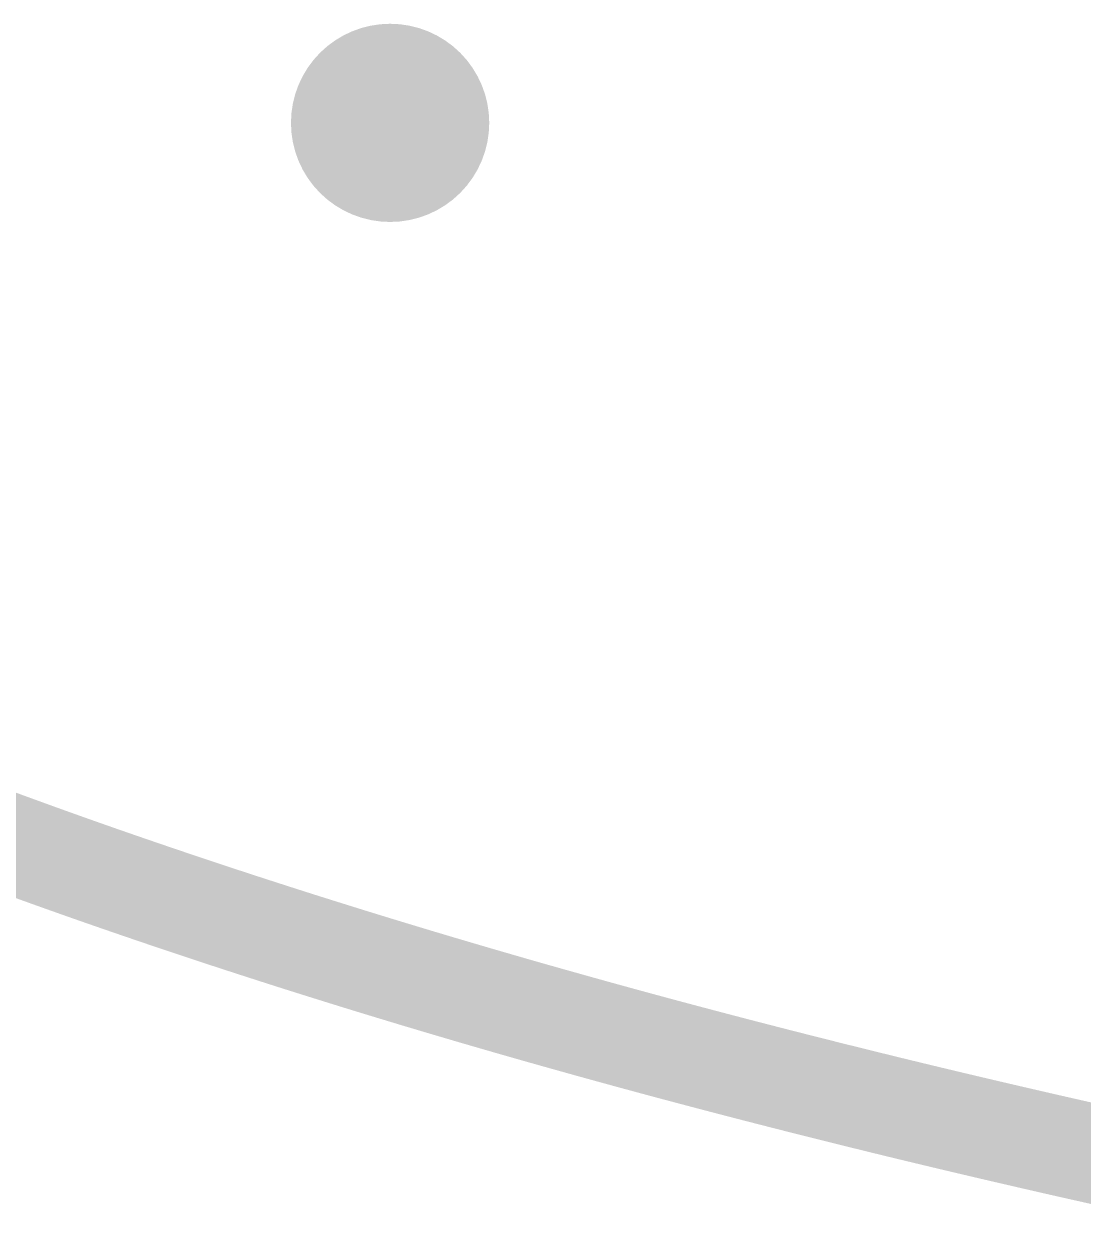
# Model space of a CAD drawing. Extents: x -0.1 to 60.3, y -0.2 to 22.2.
# Drawn here: x 4.222 to 8.496, y 1.403 to 6.2 of the extents above; entities that cross this region are included whole.
import ezdxf

# ---------------------------------------------------------------- set-up
doc = ezdxf.new("R2010")
doc.units = 0
doc.layers.add('18', color=82, linetype='CONTINUOUS')
doc.layers.add('20', color=7, linetype='CONTINUOUS')

# ---------------------------------------------------------------- blocks, each defined once
blk = doc.blocks.new('ROUNDV')
at = {"const_width": 0.5}
blk.add_lwpolyline([(0, -0.25, 1), (0, 0.25, 1), (0, -0.25)], format="xyb", dxfattribs=at)

msp = doc.modelspace()

# ---------------------------------------------------------------- linework, layer by layer
at = {"layer": '20', "const_width": 0.4}
for points in [[(4.0657, 2.9295), (3.988, 2.9585)], [(4.1435, 2.9007), (4.0657, 2.9295)], [(4.2214, 2.8723), (4.1435, 2.9007)], [(4.2994, 2.844), (4.2214, 2.8723)], [(4.3775, 2.816), (4.2994, 2.844)], [(4.4556, 2.7883), (4.3775, 2.816)], [(4.5339, 2.7608), (4.4556, 2.7883)], [(4.6123, 2.7336), (4.5339, 2.7608)], [(4.6907, 2.7066), (4.6123, 2.7336)], [(4.7692, 2.6798), (4.6907, 2.7066)], [(4.8478, 2.6533), (4.7692, 2.6798)], [(4.9265, 2.6269), (4.8478, 2.6533)], [(5.0053, 2.6008), (4.9265, 2.6269)], [(5.0841, 2.5749), (5.0053, 2.6008)], [(5.163, 2.5493), (5.0841, 2.5749)], [(5.242, 2.5238), (5.163, 2.5493)], [(5.321, 2.4985), (5.242, 2.5238)], [(5.4002, 2.4735), (5.321, 2.4985)], [(5.4794, 2.4487), (5.4002, 2.4735)], [(5.5587, 2.424), (5.4794, 2.4487)], [(5.638, 2.3996), (5.5587, 2.424)], [(5.7175, 2.3754), (5.638, 2.3996)], [(5.797, 2.3513), (5.7175, 2.3754)], [(5.8765, 2.3275), (5.797, 2.3513)], [(5.9562, 2.3039), (5.8765, 2.3275)], [(6.0359, 2.2804), (5.9562, 2.3039)], [(6.1157, 2.2572), (6.0359, 2.2804)], [(6.1955, 2.2341), (6.1157, 2.2572)], [(6.2754, 2.2112), (6.1955, 2.2341)], [(6.3554, 2.1886), (6.2754, 2.2112)], [(6.4355, 2.1661), (6.3554, 2.1886)], [(6.5156, 2.1437), (6.4355, 2.1661)], [(6.5957, 2.1216), (6.5156, 2.1437)], [(6.676, 2.0996), (6.5957, 2.1216)], [(6.7563, 2.0778), (6.676, 2.0996)], [(6.8366, 2.0562), (6.7563, 2.0778)], [(6.9171, 2.0348), (6.8366, 2.0562)], [(6.9976, 2.0135), (6.9171, 2.0348)], [(7.0781, 1.9924), (6.9976, 2.0135)], [(7.1587, 1.9715), (7.0781, 1.9924)], [(7.2394, 1.9507), (7.1587, 1.9715)], [(7.3201, 1.9301), (7.2394, 1.9507)], [(7.4009, 1.9096), (7.3201, 1.9301)], [(7.4817, 1.8893), (7.4009, 1.9096)], [(7.5626, 1.8692), (7.4817, 1.8893)], [(7.6435, 1.8492), (7.5626, 1.8692)], [(7.7245, 1.8293), (7.6435, 1.8492)], [(7.8056, 1.8096), (7.7245, 1.8293)], [(7.8867, 1.7901), (7.8056, 1.8096)], [(7.9678, 1.7707), (7.8867, 1.7901)], [(8.049, 1.7515), (7.9678, 1.7707)], [(8.1302, 1.7324), (8.049, 1.7515)], [(8.2114, 1.7135), (8.1302, 1.7324)], [(8.2927, 1.6947), (8.2114, 1.7135)], [(8.374, 1.676), (8.2927, 1.6947)], [(8.4554, 1.6575), (8.374, 1.676)], [(8.5368, 1.6392), (8.4554, 1.6575)], [(8.6182, 1.621), (8.5368, 1.6392)], [(8.6996, 1.6029), (8.6182, 1.621)]]:
    msp.add_lwpolyline(points, dxfattribs=at)
at = {"layer": '20', "const_width": 0.2}
for points in [[(4.0307, 2.8358, 1), (4.1007, 3.0232)], [(4.1778, 2.9947, 1), (4.1092, 2.8068)], [(4.1088, 2.8069, 1), (4.1782, 2.9946)], [(4.2554, 2.9663, 1), (4.1874, 2.7782)], [(4.1871, 2.7783, 1), (4.2557, 2.9662)], [(4.3331, 2.9382, 1), (4.2657, 2.7499)], [(4.2654, 2.75, 1), (4.3334, 2.938)], [(4.411, 2.9103, 1), (4.344, 2.7218)], [(4.3438, 2.7219, 1), (4.4112, 2.9102)], [(4.4887, 2.8827, 1), (4.4225, 2.694)], [(4.4221, 2.6941, 1), (4.4891, 2.8826)], [(4.5667, 2.8553, 1), (4.5011, 2.6664)], [(4.5008, 2.6665, 1), (4.567, 2.8552)], [(4.6449, 2.8281, 1), (4.5797, 2.639)], [(4.5795, 2.6391, 1), (4.6451, 2.8281)], [(4.723, 2.8012, 1), (4.6584, 2.6119)], [(4.6581, 2.612, 1), (4.7233, 2.8011)], [(4.8012, 2.7746, 1), (4.7372, 2.5851)], [(4.7369, 2.5852, 1), (4.8015, 2.7745)], [(4.8795, 2.7481, 1), (4.8161, 2.5584)], [(4.8158, 2.5585, 1), (4.8798, 2.748)], [(4.958, 2.7219, 1), (4.895, 2.532)], [(4.8948, 2.5321, 1), (4.9582, 2.7218)], [(5.0365, 2.6958, 1), (4.9741, 2.5058)], [(4.9738, 2.5059, 1), (5.0368, 2.6958)], [(5.1151, 2.67, 1), (5.0531, 2.4799)], [(5.0529, 2.4799, 1), (5.1153, 2.6699)], [(5.1937, 2.6444, 1), (5.1323, 2.4541)], [(5.132, 2.4542, 1), (5.194, 2.6443)], [(5.2724, 2.619, 1), (5.2116, 2.4285)], [(5.2113, 2.4286, 1), (5.2727, 2.619)], [(5.3512, 2.5939, 1), (5.2908, 2.4032)], [(5.2906, 2.4033, 1), (5.3514, 2.5938)], [(5.4301, 2.5689, 1), (5.3703, 2.3781)], [(5.37, 2.3781, 1), (5.4304, 2.5688)], [(5.5091, 2.5441, 1), (5.4497, 2.3532)], [(5.4495, 2.3532, 1), (5.5093, 2.5441)], [(5.5881, 2.5196, 1), (5.5293, 2.3285)], [(5.529, 2.3285, 1), (5.5884, 2.5195)], [(5.6672, 2.4952, 1), (5.6088, 2.3039)], [(5.6086, 2.304, 1), (5.6674, 2.4952)], [(5.7464, 2.4711, 1), (5.6886, 2.2796)], [(5.6883, 2.2797, 1), (5.7467, 2.471)], [(5.8257, 2.4471, 1), (5.7683, 2.2555)], [(5.7681, 2.2556, 1), (5.8259, 2.4471)], [(5.9049, 2.4234, 1), (5.8481, 2.2316)], [(5.8478, 2.2317, 1), (5.9052, 2.4233)], [(5.9844, 2.3998, 1), (5.928, 2.2079)], [(5.9278, 2.208, 1), (5.9846, 2.3997)], [(6.0639, 2.3764, 1), (6.0079, 2.1844)], [(6.0077, 2.1845, 1), (6.0641, 2.3764)], [(6.1435, 2.3532, 1), (6.0879, 2.1611)], [(6.0877, 2.1612, 1), (6.1437, 2.3532)], [(6.223, 2.3303, 1), (6.168, 2.138)], [(6.1677, 2.1381, 1), (6.2233, 2.3302)], [(6.3027, 2.3074, 1), (6.2481, 2.115)], [(6.2479, 2.1151, 1), (6.3029, 2.3074)], [(6.3825, 2.2848, 1), (6.3283, 2.0923)], [(6.3281, 2.0924, 1), (6.3827, 2.2848)], [(6.4623, 2.2624, 1), (6.4087, 2.0697)], [(6.4084, 2.0698, 1), (6.4626, 2.2623)], [(6.5422, 2.2401, 1), (6.489, 2.0473)], [(6.4888, 2.0474, 1), (6.5424, 2.2401)], [(6.6221, 2.218, 1), (6.5693, 2.0251)], [(6.5691, 2.0252, 1), (6.6223, 2.218)], [(6.7022, 2.1961, 1), (6.6498, 2.0031)], [(6.6496, 2.0032, 1), (6.7024, 2.1961)], [(6.7823, 2.1744, 1), (6.7303, 1.9813)], [(6.7301, 1.9813, 1), (6.7825, 2.1743)], [(6.8623, 2.1528, 1), (6.8109, 1.9596)], [(6.8106, 1.9596, 1), (6.8626, 2.1528)], [(6.9427, 2.1314, 1), (6.8915, 1.9381)], [(6.8914, 1.9381, 1), (6.9428, 2.1314)], [(7.023, 2.1102, 1), (6.9722, 1.9168)], [(6.972, 1.9168, 1), (7.0232, 2.1102)], [(7.1032, 2.0892, 1), (7.053, 1.8956)], [(7.0527, 1.8957, 1), (7.1035, 2.0891)], [(7.1836, 2.0683, 1), (7.1338, 1.8746)], [(7.1336, 1.8747, 1), (7.1838, 2.0682)], [(7.2642, 2.0476, 1), (7.2146, 1.8538)], [(7.2145, 1.8538, 1), (7.2643, 2.0475)], [(7.3446, 2.027, 1), (7.2956, 1.8331)], [(7.2953, 1.8332, 1), (7.3449, 2.0269)], [(7.4253, 2.0066, 1), (7.3765, 1.8126)], [(7.3764, 1.8127, 1), (7.4254, 2.0065)], [(7.5059, 1.9863, 1), (7.4575, 1.7923)], [(7.4573, 1.7923, 1), (7.5061, 1.9863)], [(7.5866, 1.9662, 1), (7.5386, 1.7721)], [(7.5384, 1.7721, 1), (7.5868, 1.9662)], [(7.6673, 1.9463, 1), (7.6197, 1.752)], [(7.6195, 1.7521, 1), (7.6675, 1.9462)], [(7.7481, 1.9265, 1), (7.7009, 1.7321)], [(7.7007, 1.7322, 1), (7.7483, 1.9264)], [(7.829, 1.9068, 1), (7.7822, 1.7124)], [(7.782, 1.7125, 1), (7.8292, 1.9068)], [(7.9099, 1.8874, 1), (7.8635, 1.6928)], [(7.8633, 1.6929, 1), (7.9101, 1.8873)], [(7.9908, 1.868, 1), (7.9448, 1.6734)], [(7.9446, 1.6734, 1), (7.991, 1.868)], [(8.0719, 1.8488, 1), (8.0261, 1.6541)], [(8.026, 1.6542, 1), (8.072, 1.8488)], [(8.1529, 1.8298, 1), (8.1075, 1.635)], [(8.1073, 1.635, 1), (8.1531, 1.8297)], [(8.2339, 1.8109, 1), (8.1889, 1.616)], [(8.1887, 1.6161, 1), (8.2341, 1.8108)], [(8.315, 1.7921, 1), (8.2704, 1.5972)], [(8.2702, 1.5972, 1), (8.3152, 1.7921)], [(8.3962, 1.7735, 1), (8.3518, 1.5785)], [(8.3517, 1.5786, 1), (8.3963, 1.7735)], [(8.4774, 1.7551, 1), (8.4334, 1.56)], [(8.4332, 1.56, 1), (8.4776, 1.7551)], [(8.5586, 1.7368, 1), (8.515, 1.5416)], [(8.5148, 1.5416, 1), (8.5588, 1.7367)], [(8.6399, 1.7186, 1), (8.5965, 1.5234)]]:
    msp.add_lwpolyline(points, format="xyb", dxfattribs=at)

# ---------------------------------------------------------------- block references
at = {"layer": '18', "xscale": 0.8, "yscale": 0.8}
msp.add_blockref('ROUNDV', (5.7, 5.8), dxfattribs=at)

doc.saveas('drawing.dxf')
